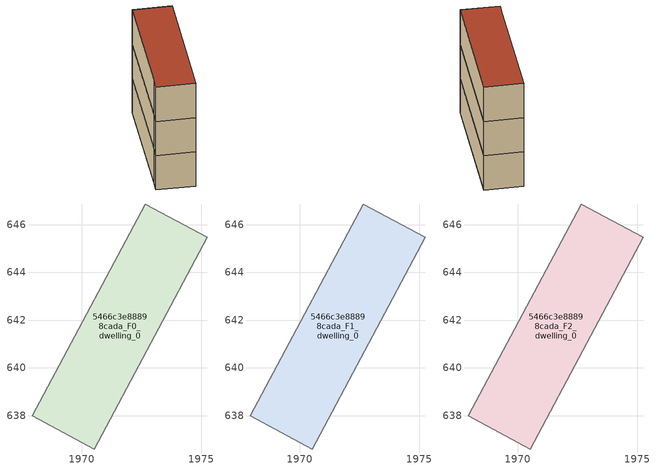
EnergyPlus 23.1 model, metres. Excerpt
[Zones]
5466c3e88898cada_F0_dwelling_0
 floor ground (EU_floor_Construction): 1975.27,645.47 1970.53,636.61 1967.93,638.01 1968.43,638.9 1972.67,646.86 z0
 wall adiabatic (EU_wall_Construction): 1968.43,638.9 1967.93,638.01 1970.53,636.61 1975.27,645.47 1972.67,646.86 1968.43,638.9 z0:3
5466c3e88898cada_F1_dwelling_0
 floor to 5466c3e88898cada_F0_dwelling_0 (EU_floor_Construction): 1975.26,645.47 1970.52,636.61 1967.92,638.01 1968.42,638.9 1972.67,646.86 z3
 wall adiabatic (EU_wall_Construction): 1968.43,638.9 1967.93,638.01 1970.53,636.61 1975.27,645.47 1972.67,646.86 1968.43,638.9 z3:6
5466c3e88898cada_F2_dwelling_0
 floor to 5466c3e88898cada_F1_dwelling_0 (EU_floor_Construction): 1975.26,645.47 1970.52,636.61 1967.92,638.01 1968.42,638.9 1972.67,646.86 z6
 wall adiabatic (EU_wall_Construction): 1968.43,638.9 1967.93,638.01 1970.53,636.61 1975.27,645.47 1972.67,646.86 1968.43,638.9 z6:9
 roof outside (EU_roof_Construction): 1970.53,636.61 1975.27,645.47 1972.67,646.86 1968.43,638.9 1967.93,638.01 z9
[Building]
EU S2 Campaign: North Axis=0; Terrain=City; Solar Distribution=FullExterior
[Site:Location]
Bologna: Latitude=44.5; Longitude=11.25; Time Zone=1; Elevation=37
[SizingPeriod:WeatherFileDays]
AnnualSizingPeriod: Begin Month=1; Begin Day of Month=1; End Month=12; End Day of Month=31; Day of Week for Start Day=Monday; Use Weather File Daylight Saving Period=No; Use Weather File Rain and Snow Indicators=No
[MATERIAL]
EU_InternalMass_Material: Roughness=MediumRough; Thickness=0.1; Conductivity=1; Density=1800; Specific Heat=900; Thermal Absorptance=0.9; Solar Absorptance=0.7; Visible Absorptance=0.7
[MATERIAL:NOMASS] Roughness=MediumRough; Thermal Absorptance=0.9; Solar Absorptance=0.7; Visible Absorptance=0.7
Name | Thermal Resistance
EU_wall_NoMass | 0.781309
EU_roof_NoMass | 0.418499
EU_floor_NoMass | 0.563442
[CONSTRUCTION]
EU_wall_Construction: EU_wall_NoMass
EU_roof_Construction: EU_roof_NoMass
EU_floor_Construction: EU_floor_NoMass
EU_InternalMass_Construction: EU_InternalMass_Material
[ZONE] Type=1; Multiplier=1; Ceiling Height=autocalculate; Floor Area=autocalculate; Part of Total Floor Area=Yes
Name | Volume
5466c3e88898cada_F0_dwelling_0 | 88.5894
5466c3e88898cada_F1_dwelling_0; 5466c3e88898cada_F2_dwelling_0 | 88.5879
[INTERNALMASS] Construction=EU_InternalMass_Construction; Surface Area=29.5298
Name | Zone or ZoneList
5466c3e88898cada_F0_dwelling_0_EU_InternalMass | 5466c3e88898cada_F0_dwelling_0
5466c3e88898cada_F1_dwelling_0_EU_InternalMass | 5466c3e88898cada_F1_dwelling_0
5466c3e88898cada_F2_dwelling_0_EU_InternalMass | 5466c3e88898cada_F2_dwelling_0
[OTHEREQUIPMENT] Fuel Type=Electricity; Design Level Calculation Method=Watts/Area; Power per Zone Floor Area=1; Fraction Latent=0; Fraction Radiant=0; Fraction Lost=0; Carbon Dioxide Generation Rate=0; EndUse Subcategory=EU_Step8_InternalGains
Name | Zone or ZoneList or Space or SpaceList | Schedule
EU_Step8_InternalGain_5466c3e88898cada_F0_dwelling_0_f000 | 5466c3e88898cada_F0_dwelling_0 | EU_Step8_GainSchedule_5466c3e88898cada_F0_dwelling_0_f000
EU_Step8_InternalGain_5466c3e88898cada_F1_dwelling_0_f000 | 5466c3e88898cada_F1_dwelling_0 | EU_Step8_GainSchedule_5466c3e88898cada_F1_dwelling_0_f000
EU_Step8_InternalGain_5466c3e88898cada_F2_dwelling_0_f000 | 5466c3e88898cada_F2_dwelling_0 | EU_Step8_GainSchedule_5466c3e88898cada_F2_dwelling_0_f000
[ZONEVENTILATION:DESIGNFLOWRATE] Schedule=EU_AlwaysOn; Design Flow Rate Calculation Method=AirChanges/Hour; Air Changes per Hour=0.692607; Ventilation Type=Natural; Fan Pressure Rise=0; Fan Total Efficiency=1; Constant Term Coefficient=1; Temperature Term Coefficient=0; Velocity Term Coefficient=0; Velocity Squared Term Coefficient=0; Minimum Indoor Temperature=-100; Maximum Indoor Temperature=100; Delta Temperature=-100; Minimum Outdoor Temperature=-100; Maximum Outdoor Temperature=100; Maximum Wind Speed=40
Name | Zone or ZoneList or Space or SpaceList
EU_ConstantAir_5466c3e88898cada_F0_dwelling_0 | 5466c3e88898cada_F0_dwelling_0
EU_ConstantAir_5466c3e88898cada_F1_dwelling_0 | 5466c3e88898cada_F1_dwelling_0
EU_ConstantAir_5466c3e88898cada_F2_dwelling_0 | 5466c3e88898cada_F2_dwelling_0
[HVACTEMPLATE:THERMOSTAT] Constant Heating Setpoint=20; Constant Cooling Setpoint=50
EU_HeatOnly_5466c3e88898cada_F0_dwelling_0; EU_HeatOnly_5466c3e88898cada_F1_dwelling_0; EU_HeatOnly_5466c3e88898cada_F2_dwelling_0
[HVACTEMPLATE:ZONE:IDEALLOADSAIRSYSTEM] System Availability Schedule=EU_AlwaysOn; Maximum Heating Supply Air Temperature=50; Minimum Cooling Supply Air Temperature=13; Maximum Heating Supply Air Humidity Ratio=0.0156; Minimum Cooling Supply Air Humidity Ratio=0.0077; Heating Limit=NoLimit; Cooling Limit=NoLimit; Heating Availability Schedule=EU_AlwaysOn; Cooling Availability Schedule=EU_CoolingOff; Dehumidification Control Type=ConstantSensibleHeatRatio; Cooling Sensible Heat Ratio=0.7; Dehumidification Setpoint=60; Humidification Control Type=None; Humidification Setpoint=30; Outdoor Air Method=None; Outdoor Air Flow Rate per Person=0.00944; Outdoor Air Flow Rate per Zone Floor Area=0; Outdoor Air Flow Rate per Zone=0; Demand Controlled Ventilation Type=None; Outdoor Air Economizer Type=NoEconomizer; Heat Recovery Type=None; Sensible Heat Recovery Effectiveness=0.7; Latent Heat Recovery Effectiveness=0.65
Name | Template Thermostat
5466c3e88898cada_F0_dwelling_0 | EU_HeatOnly_5466c3e88898cada_F0_dwelling_0
5466c3e88898cada_F1_dwelling_0 | EU_HeatOnly_5466c3e88898cada_F1_dwelling_0
5466c3e88898cada_F2_dwelling_0 | EU_HeatOnly_5466c3e88898cada_F2_dwelling_0
[SIZING:ZONE] Zone Cooling Design Supply Air Temperature Input Method=SupplyAirTemperature; Zone Cooling Design Supply Air Temperature=13; Zone Heating Design Supply Air Temperature Input Method=SupplyAirTemperature; Zone Heating Design Supply Air Temperature=50; Zone Cooling Design Supply Air Humidity Ratio=0.008; Zone Heating Design Supply Air Humidity Ratio=0.008; Cooling Design Air Flow Method=DesignDay; Cooling Design Air Flow Rate=0; Cooling Minimum Air Flow per Zone Floor Area=0.000762; Cooling Minimum Air Flow=0; Cooling Minimum Air Flow Fraction=0.2; Heating Design Air Flow Method=DesignDay; Heating Design Air Flow Rate=0; Heating Maximum Air Flow per Zone Floor Area=0.002032; Heating Maximum Air Flow=0.141576; Heating Maximum Air Flow Fraction=0.3; Account for Dedicated Outdoor Air System=No; Dedicated Outdoor Air System Control Strategy=NeutralSupplyAir; Dedicated Outdoor Air Low Setpoint Temperature for Design=autosize; Dedicated Outdoor Air High Setpoint Temperature for Design=autosize; Zone Load Sizing Method=Sensible Load Only No Latent Load; Zone Latent Cooling Design Supply Air Humidity Ratio Input Method=HumidityRatioDifference; Zone Cooling Design Supply Air Humidity Ratio Difference=0.005; Zone Latent Heating Design Supply Air Humidity Ratio Input Method=HumidityRatioDifference; Zone Humidification Design Supply Air Humidity Ratio Difference=0.005
5466c3e88898cada_F0_dwelling_0; 5466c3e88898cada_F1_dwelling_0; 5466c3e88898cada_F2_dwelling_0
[SCHEDULE:CONSTANT]
Name | Hourly Value
EU_AlwaysOn | 1
EU_CoolingOff | 0
[SCHEDULE:FILE] Column Number=1; Rows to Skip at Top=0; Number of Hours of Data=8760; Column Separator=Comma; Interpolate to Timestep=No; Minutes per Item=60; Adjust Schedule for Daylight Savings=Yes
Name | File
EU_Step8_GainSchedule_5466c3e88898cada_F0_dwelling_0_f000 | ../../schedules/5466c3e88898cada/5466c3e88898cada_F0_dwelling_0_f000_gain.csv
EU_Step8_GainSchedule_5466c3e88898cada_F1_dwelling_0_f000 | ../../schedules/5466c3e88898cada/5466c3e88898cada_F1_dwelling_0_f000_gain.csv
EU_Step8_GainSchedule_5466c3e88898cada_F2_dwelling_0_f000 | ../../schedules/5466c3e88898cada/5466c3e88898cada_F2_dwelling_0_f000_gain.csv
